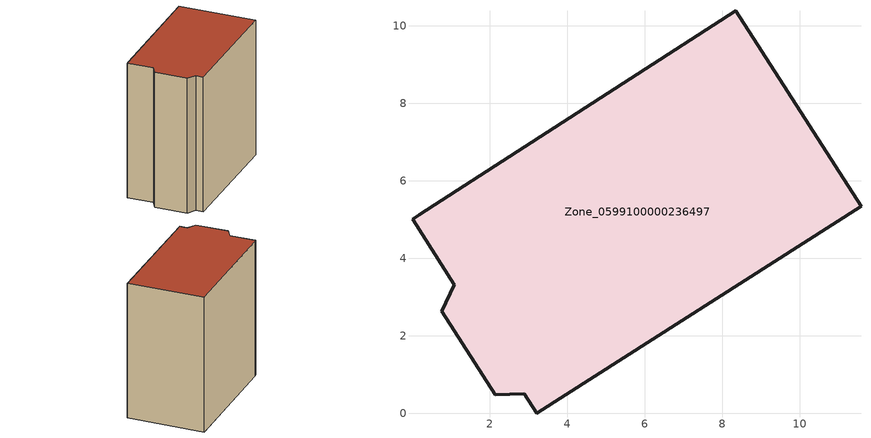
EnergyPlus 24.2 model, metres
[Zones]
Zone_0599100000236497
 floor ground (C_G): 0.01,5.01 0.18,5.12 8.35,10.39 11.59,5.35 3.22,0 2.9,0.5 2.14,0.48 0.76,2.63 1.09,3.32 z0
 wall outside (C_F): 0.76,2.63 2.14,0.48 2.9,0.5 3.22,0 11.59,5.35 8.35,10.39 0.18,5.12 0.01,5.01 1.09,3.32 0.76,2.63 z0:10.9
 roof outside (C_R): 0.18,5.12 0.01,5.01 1.09,3.32 0.76,2.63 2.14,0.48 2.9,0.5 3.22,0 11.59,5.35 8.35,10.39 z10.9
[BUILDING]
Pand.0599100000236497: North Axis=0; Terrain=City; Loads Convergence Tolerance Value=0.04; Temperature Convergence Tolerance Value=0.4; Solar Distribution=FullExterior; Maximum Number of Warmup Days=25; Minimum Number of Warmup Days=1
[Site:Location]
Rotterdam.The.Hague.AP_ZH_NLD Design_Conditions: Latitude=51.96; Longitude=4.45; Time Zone=1; Elevation=-4.5
[SITE:GROUNDTEMPERATURE:BUILDINGSURFACE]
18, 18, 18, 18, 18, 18, 18, 18, 18, 18, 18, 18
[MATERIAL] Thermal Absorptance=0.9; Solar Absorptance=0.7; Visible Absorptance=0.7
Name | Roughness | Thickness | Conductivity | Density | Specific Heat
G.TI.1946 | MediumSmooth | 0.15 | 1 | 540 | 1210
F.TI.1946 | Rough | 0.3 | 0.857143 | 1920 | 840
R.TI.1946 | MediumRough | 0.2 | 0.1 | 1500 | 1000
[CONSTRUCTION]
C_G: G.TI.1946
C_F: F.TI.1946
C_R: R.TI.1946
[ZONE]
Zone_0599100000236497: Type=1; Multiplier=1; Ceiling Height=Autocalculate; Volume=Autocalculate; Floor Area=autocalculate; Part of Total Floor Area=Yes
[ZONEINFILTRATION:DESIGNFLOWRATE]
Infil_Zone_0599100000236497: Zone or ZoneList or Space or SpaceList=Zone_0599100000236497; Schedule=AlwaysOn; Design Flow Rate Calculation Method=Flow/Area; Flow Rate per Floor Area=0.003; Constant Term Coefficient=1; Temperature Term Coefficient=0; Velocity Term Coefficient=0; Velocity Squared Term Coefficient=0
[HVACTEMPLATE:ZONE:IDEALLOADSAIRSYSTEM]
Zone_0599100000236497: Maximum Heating Supply Air Temperature=50; Minimum Cooling Supply Air Temperature=13; Maximum Heating Supply Air Humidity Ratio=0.0156; Minimum Cooling Supply Air Humidity Ratio=0.0077; Heating Limit=NoLimit; Cooling Limit=NoLimit; Dehumidification Control Type=ConstantSensibleHeatRatio; Cooling Sensible Heat Ratio=0.7; Dehumidification Setpoint=60; Humidification Control Type=None; Humidification Setpoint=30; Outdoor Air Method=None; Outdoor Air Flow Rate per Person=0.00944; Outdoor Air Flow Rate per Zone Floor Area=0; Outdoor Air Flow Rate per Zone=0; Demand Controlled Ventilation Type=None; Outdoor Air Economizer Type=NoEconomizer; Heat Recovery Type=None; Sensible Heat Recovery Effectiveness=0.7; Latent Heat Recovery Effectiveness=0.65
[ZONECONTROL:THERMOSTAT]
ThermostatControl_Zone_0599100000236497: Zone or ZoneList=Zone_0599100000236497; Control Type Schedule=DualSetpointControlType; Control 1=Thermostat_Zone_0599100000236497; Temperature Difference Between Cutout And Setpoint=0
[THERMOSTATSETPOINT:DUALSETPOINT]
Thermostat_Zone_0599100000236497: Heating Setpoint Temperature Schedule=HeatingSetpoint_Zone_0599100000236497; Cooling Setpoint Temperature Schedule=CoolingSetpoint_Zone_0599100000236497
[SCHEDULE:COMPACT]
HeatingSetpoint_Zone_0599100000236497: Through: 12/31, For: AllDays, Until: 24:00, 21
CoolingSetpoint_Zone_0599100000236497: Through: 12/31, For: AllDays, Until: 24:00, 24
DualSetpointControlType: Through: 12/31, For: AllDays, Until: 24:00, 4
AlwaysOn: Through: 12/31, For: AllDays, Until: 24:00, 1
